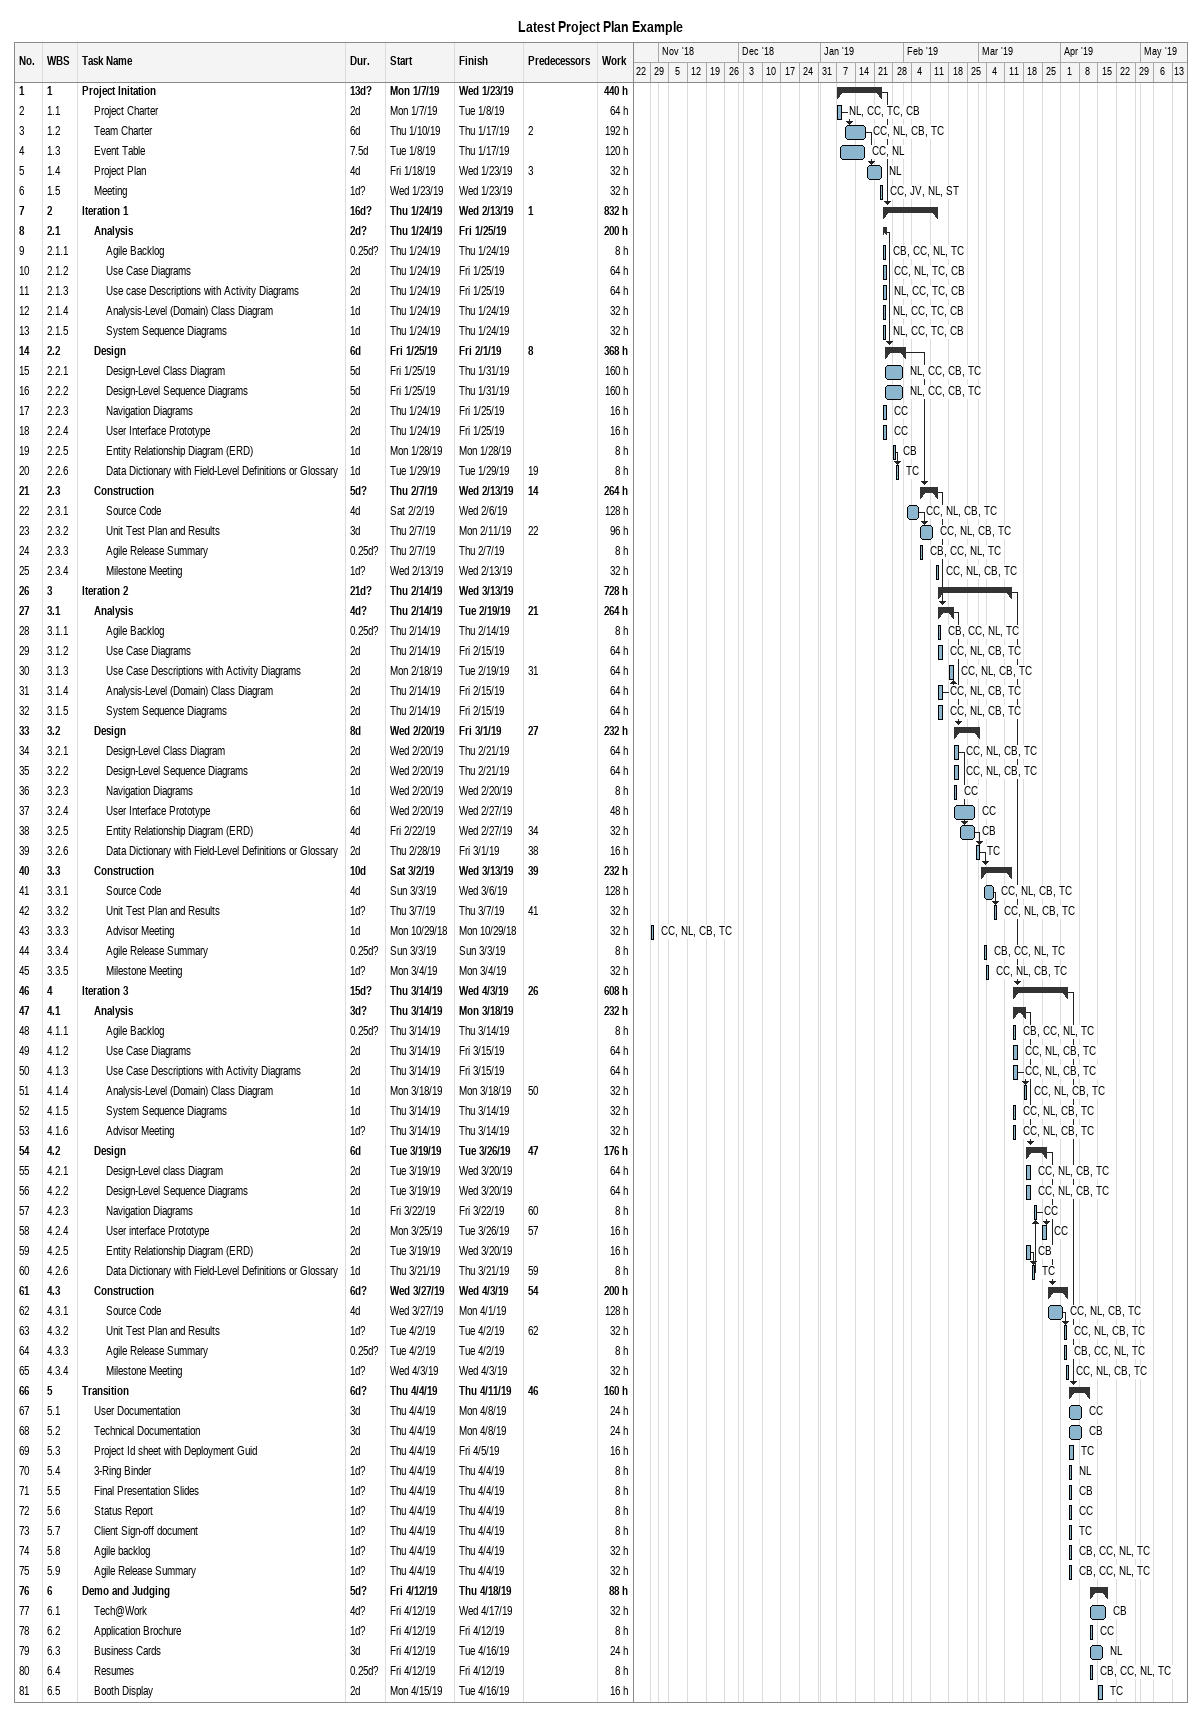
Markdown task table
Latest Project Plan Example

| ID | WBS | Task | Duration | Start | Finish | Predecessors | Resources | Work (h) |
|---|---|---|---|---|---|---|---|---|
| 1 | 1 | **Project Initation** | 13d? | 2019-01-07 | 2019-01-23 |  |  | 440 |
| 2 | 1.1 | Project Charter | 2d | 2019-01-07 | 2019-01-08 |  | NL, CC, TC, CB | 64 |
| 3 | 1.2 | Team Charter | 6d | 2019-01-10 | 2019-01-17 | 2 | CC, NL, CB, TC | 192 |
| 4 | 1.3 | Event Table | 7.5d | 2019-01-08 | 2019-01-17 |  | CC, NL | 120 |
| 5 | 1.4 | Project Plan | 4d | 2019-01-18 | 2019-01-23 | 3 | NL | 32 |
| 6 | 1.5 | Meeting | 1d? | 2019-01-23 | 2019-01-23 |  | CC, JV, NL, ST | 32 |
| 7 | 2 | **Iteration 1** | 16d? | 2019-01-24 | 2019-02-13 | 1 |  | 832 |
| 8 | 2.1 | **Analysis** | 2d? | 2019-01-24 | 2019-01-25 |  |  | 200 |
| 9 | 2.1.1 | Agile Backlog | 0.25d? | 2019-01-24 | 2019-01-24 |  | CB, CC, NL, TC | 8 |
| 10 | 2.1.2 | Use Case Diagrams | 2d | 2019-01-24 | 2019-01-25 |  | CC, NL, TC, CB | 64 |
| 11 | 2.1.3 | Use case Descriptions with Activity Diagrams | 2d | 2019-01-24 | 2019-01-25 |  | NL, CC, TC, CB | 64 |
| 12 | 2.1.4 | Analysis-Level (Domain) Class Diagram | 1d | 2019-01-24 | 2019-01-24 |  | NL, CC, TC, CB | 32 |
| 13 | 2.1.5 | System Sequence Diagrams | 1d | 2019-01-24 | 2019-01-24 |  | NL, CC, TC, CB | 32 |
| 14 | 2.2 | **Design** | 6d | 2019-01-25 | 2019-02-01 | 8 |  | 368 |
| 15 | 2.2.1 | Design-Level Class Diagram | 5d | 2019-01-25 | 2019-01-31 |  | NL, CC, CB, TC | 160 |
| 16 | 2.2.2 | Design-Level Sequence Diagrams | 5d | 2019-01-25 | 2019-01-31 |  | NL, CC, CB, TC | 160 |
| 17 | 2.2.3 | Navigation Diagrams | 2d | 2019-01-24 | 2019-01-25 |  | CC | 16 |
| 18 | 2.2.4 | User Interface Prototype | 2d | 2019-01-24 | 2019-01-25 |  | CC | 16 |
| 19 | 2.2.5 | Entity Relationship Diagram (ERD) | 1d | 2019-01-28 | 2019-01-28 |  | CB | 8 |
| 20 | 2.2.6 | Data Dictionary with Field-Level Definitions or Glossary | 1d | 2019-01-29 | 2019-01-29 | 19 | TC | 8 |
| 21 | 2.3 | **Construction** | 5d? | 2019-02-07 | 2019-02-13 | 14 |  | 264 |
| 22 | 2.3.1 | Source Code | 4d | 2019-02-02 | 2019-02-06 |  | CC, NL, CB, TC | 128 |
| 23 | 2.3.2 | Unit Test Plan and Results | 3d | 2019-02-07 | 2019-02-11 | 22 | CC, NL, CB, TC | 96 |
| 24 | 2.3.3 | Agile Release Summary | 0.25d? | 2019-02-07 | 2019-02-07 |  | CB, CC, NL, TC | 8 |
| 25 | 2.3.4 | Milestone Meeting | 1d? | 2019-02-13 | 2019-02-13 |  | CC, NL, CB, TC | 32 |
| 26 | 3 | **Iteration 2** | 21d? | 2019-02-14 | 2019-03-13 |  |  | 728 |
| 27 | 3.1 | **Analysis** | 4d? | 2019-02-14 | 2019-02-19 | 21 |  | 264 |
| 28 | 3.1.1 | Agile Backlog | 0.25d? | 2019-02-14 | 2019-02-14 |  | CB, CC, NL, TC | 8 |
| 29 | 3.1.2 | Use Case Diagrams | 2d | 2019-02-14 | 2019-02-15 |  | CC, NL, CB, TC | 64 |
| 30 | 3.1.3 | Use Case Descriptions with Activity Diagrams | 2d | 2019-02-18 | 2019-02-19 | 31 | CC, NL, CB, TC | 64 |
| 31 | 3.1.4 | Analysis-Level (Domain) Class Diagram | 2d | 2019-02-14 | 2019-02-15 |  | CC, NL, CB, TC | 64 |
| 32 | 3.1.5 | System Sequence Diagrams | 2d | 2019-02-14 | 2019-02-15 |  | CC, NL, CB, TC | 64 |
| 33 | 3.2 | **Design** | 8d | 2019-02-20 | 2019-03-01 | 27 |  | 232 |
| 34 | 3.2.1 | Design-Level Class Diagram | 2d | 2019-02-20 | 2019-02-21 |  | CC, NL, CB, TC | 64 |
| 35 | 3.2.2 | Design-Level Sequence Diagrams | 2d | 2019-02-20 | 2019-02-21 |  | CC, NL, CB, TC | 64 |
| 36 | 3.2.3 | Navigation Diagrams | 1d | 2019-02-20 | 2019-02-20 |  | CC | 8 |
| 37 | 3.2.4 | User Interface Prototype | 6d | 2019-02-20 | 2019-02-27 |  | CC | 48 |
| 38 | 3.2.5 | Entity Relationship Diagram (ERD) | 4d | 2019-02-22 | 2019-02-27 | 34 | CB | 32 |
| 39 | 3.2.6 | Data Dictionary with Field-Level Definitions or Glossary | 2d | 2019-02-28 | 2019-03-01 | 38 | TC | 16 |
| 40 | 3.3 | **Construction** | 10d | 2019-03-02 | 2019-03-13 | 39 |  | 232 |
| 41 | 3.3.1 | Source Code | 4d | 2019-03-03 | 2019-03-06 |  | CC, NL, CB, TC | 128 |
| 42 | 3.3.2 | Unit Test Plan and Results | 1d? | 2019-03-07 | 2019-03-07 | 41 | CC, NL, CB, TC | 32 |
| 43 | 3.3.3 | Advisor Meeting | 1d | 2018-10-29 | 2018-10-29 |  | CC, NL, CB, TC | 32 |
| 44 | 3.3.4 | Agile Release Summary | 0.25d? | 2019-03-03 | 2019-03-03 |  | CB, CC, NL, TC | 8 |
| 45 | 3.3.5 | Milestone Meeting | 1d? | 2019-03-04 | 2019-03-04 |  | CC, NL, CB, TC | 32 |
| 46 | 4 | **Iteration 3** | 15d? | 2019-03-14 | 2019-04-03 | 26 |  | 608 |
| 47 | 4.1 | **Analysis** | 3d? | 2019-03-14 | 2019-03-18 |  |  | 232 |
| 48 | 4.1.1 | Agile Backlog | 0.25d? | 2019-03-14 | 2019-03-14 |  | CB, CC, NL, TC | 8 |
| 49 | 4.1.2 | Use Case Diagrams | 2d | 2019-03-14 | 2019-03-15 |  | CC, NL, CB, TC | 64 |
| 50 | 4.1.3 | Use Case Descriptions with Activity Diagrams | 2d | 2019-03-14 | 2019-03-15 |  | CC, NL, CB, TC | 64 |
| 51 | 4.1.4 | Analysis-Level (Domain) Class Diagram | 1d | 2019-03-18 | 2019-03-18 | 50 | CC, NL, CB, TC | 32 |
| 52 | 4.1.5 | System Sequence Diagrams | 1d | 2019-03-14 | 2019-03-14 |  | CC, NL, CB, TC | 32 |
| 53 | 4.1.6 | Advisor Meeting | 1d? | 2019-03-14 | 2019-03-14 |  | CC, NL, CB, TC | 32 |
| 54 | 4.2 | **Design** | 6d | 2019-03-19 | 2019-03-26 | 47 |  | 176 |
| 55 | 4.2.1 | Design-Level class Diagram | 2d | 2019-03-19 | 2019-03-20 |  | CC, NL, CB, TC | 64 |
| 56 | 4.2.2 | Design-Level Sequence Diagrams | 2d | 2019-03-19 | 2019-03-20 |  | CC, NL, CB, TC | 64 |
| 57 | 4.2.3 | Navigation Diagrams | 1d | 2019-03-22 | 2019-03-22 | 60 | CC | 8 |
| 58 | 4.2.4 | User interface Prototype | 2d | 2019-03-25 | 2019-03-26 | 57 | CC | 16 |
| 59 | 4.2.5 | Entity Relationship Diagram (ERD) | 2d | 2019-03-19 | 2019-03-20 |  | CB | 16 |
| 60 | 4.2.6 | Data Dictionary with Field-Level Definitions or Glossary | 1d | 2019-03-21 | 2019-03-21 | 59 | TC | 8 |
| 61 | 4.3 | **Construction** | 6d? | 2019-03-27 | 2019-04-03 | 54 |  | 200 |
| 62 | 4.3.1 | Source Code | 4d | 2019-03-27 | 2019-04-01 |  | CC, NL, CB, TC | 128 |
| 63 | 4.3.2 | Unit Test Plan and Results | 1d? | 2019-04-02 | 2019-04-02 | 62 | CC, NL, CB, TC | 32 |
| 64 | 4.3.3 | Agile Release Summary | 0.25d? | 2019-04-02 | 2019-04-02 |  | CB, CC, NL, TC | 8 |
| 65 | 4.3.4 | Milestone Meeting | 1d? | 2019-04-03 | 2019-04-03 |  | CC, NL, CB, TC | 32 |
| 66 | 5 | **Transition** | 6d? | 2019-04-04 | 2019-04-11 | 46 |  | 160 |
| 67 | 5.1 | User Documentation | 3d | 2019-04-04 | 2019-04-08 |  | CC | 24 |
| 68 | 5.2 | Technical Documentation | 3d | 2019-04-04 | 2019-04-08 |  | CB | 24 |
| 69 | 5.3 | Project Id sheet with Deployment Guid | 2d | 2019-04-04 | 2019-04-05 |  | TC | 16 |
| 70 | 5.4 | 3-Ring Binder | 1d? | 2019-04-04 | 2019-04-04 |  | NL | 8 |
| 71 | 5.5 | Final Presentation Slides | 1d? | 2019-04-04 | 2019-04-04 |  | CB | 8 |
| 72 | 5.6 | Status Report | 1d? | 2019-04-04 | 2019-04-04 |  | CC | 8 |
| 73 | 5.7 | Client Sign-off document | 1d? | 2019-04-04 | 2019-04-04 |  | TC | 8 |
| 74 | 5.8 | Agile backlog | 1d? | 2019-04-04 | 2019-04-04 |  | CB, CC, NL, TC | 32 |
| 75 | 5.9 | Agile Release Summary | 1d? | 2019-04-04 | 2019-04-04 |  | CB, CC, NL, TC | 32 |
| 76 | 6 | **Demo and Judging** | 5d? | 2019-04-12 | 2019-04-18 |  |  | 88 |
| 77 | 6.1 | Tech@Work | 4d? | 2019-04-12 | 2019-04-17 |  | CB | 32 |
| 78 | 6.2 | Application Brochure | 1d? | 2019-04-12 | 2019-04-12 |  | CC | 8 |
| 79 | 6.3 | Business Cards | 3d | 2019-04-12 | 2019-04-16 |  | NL | 24 |
| 80 | 6.4 | Resumes | 0.25d? | 2019-04-12 | 2019-04-12 |  | CB, CC, NL, TC | 8 |
| 81 | 6.5 | Booth Display | 2d | 2019-04-15 | 2019-04-16 |  | TC | 16 |
